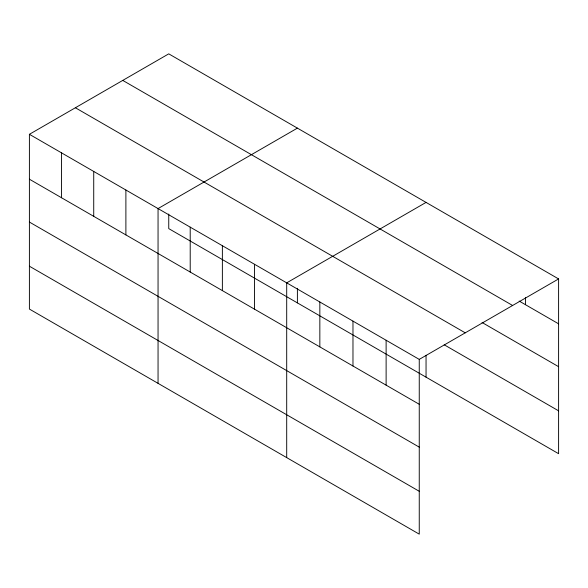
<?xml version="1.0" encoding="UTF-8"?>
<svg xmlns="http://www.w3.org/2000/svg" width="588" height="588" viewBox="0 0 588 588"><rect width="100%" height="100%" fill="white"/><g stroke="black" fill="none" stroke-linecap="round" stroke-linejoin="round"><path stroke-width="0.88" d="M29.4 134.307L419.251 359.386L419.251 534.147L29.4 309.067L29.4 134.307L168.749 53.853L558.6 278.933L558.6 453.693L168.749 228.614L168.749 214.025M297.396 128.133L158.054 208.578L158.054 383.347M426.05 202.404L286.701 282.857L286.701 457.618M419.251 359.386L558.6 278.933M519.153 301.049L558.6 323.826M122.76 80.402L512.618 305.481M482.072 322.496L558.6 366.684M75.382 107.758L465.24 332.837M444.197 344.788L558.6 410.836M29.4 179.2L419.251 404.279M29.4 222.058L419.251 447.137M29.4 266.21L419.251 491.289M525.466 297.366L525.466 304.694M426.05 355.284L426.05 377.165M386.118 340.254L386.118 385.147M352.976 321.121L352.976 366.015M319.843 301.989L319.843 346.883M297.396 288.304L297.396 302.894M254.538 264.291L254.538 309.185M222.374 245.718L222.374 290.612M190.211 227.152L190.211 272.046M125.891 190.012L125.891 234.906M93.727 171.446L93.727 216.34M61.564 152.873L61.564 197.766"/></g></svg>
